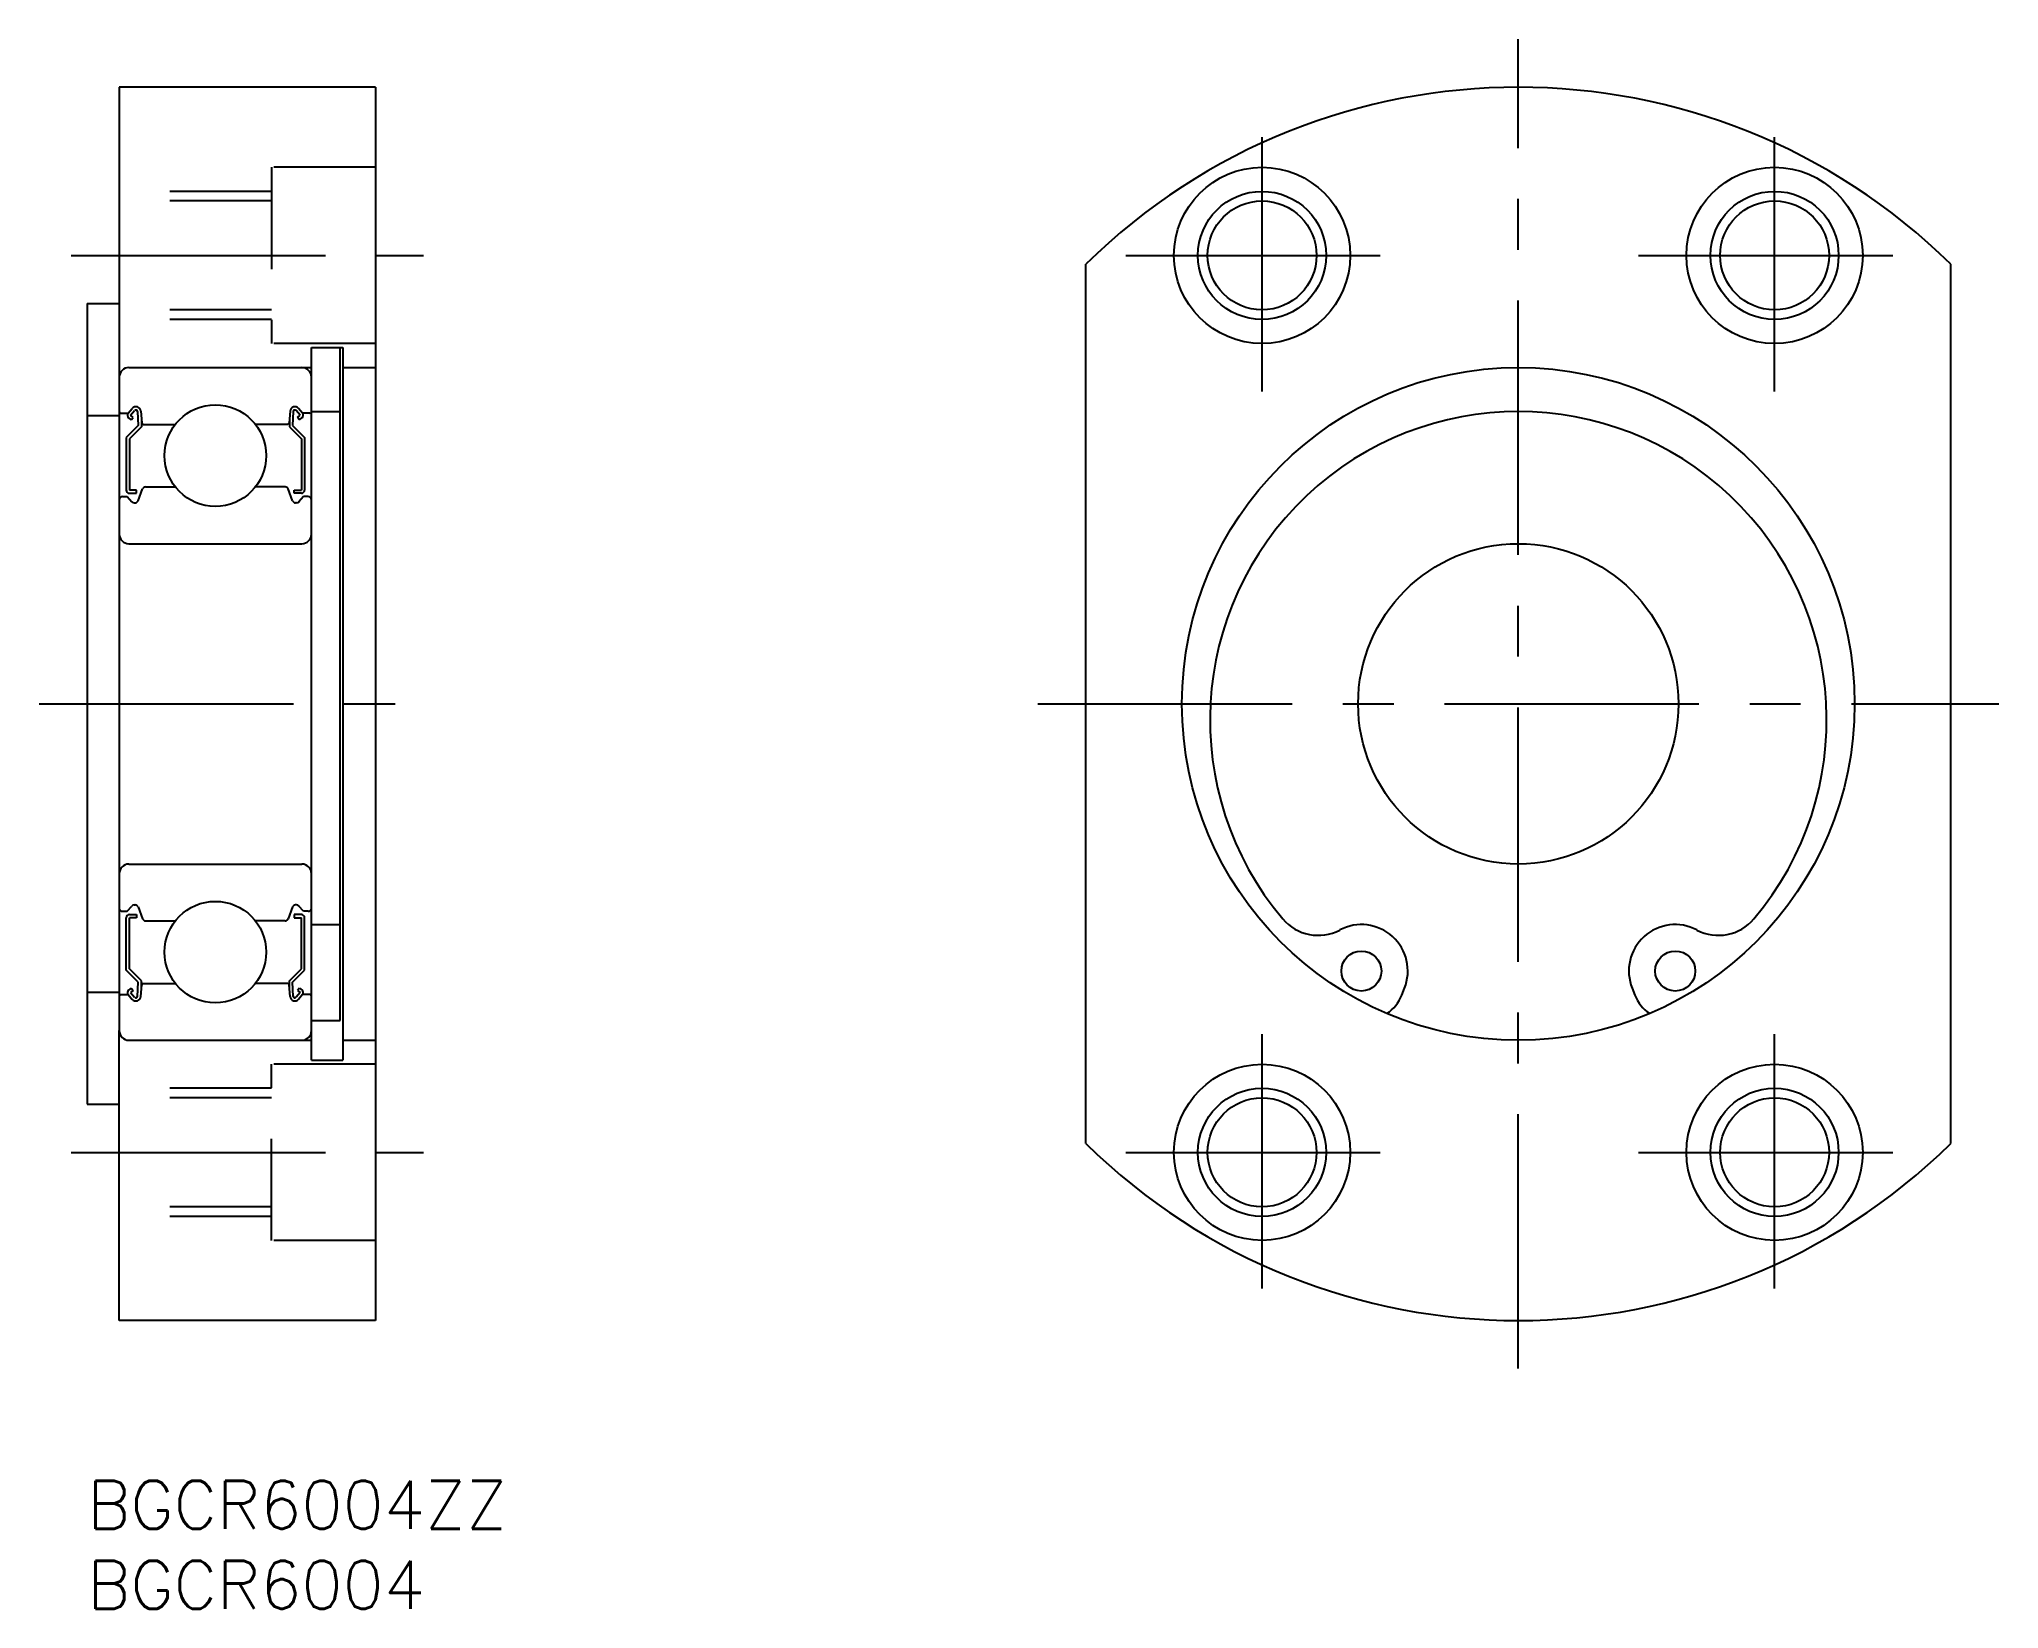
# Model space of a CAD drawing. Extents: x -3 to 119, y -8 to 90.
import ezdxf

# ---------------------------------------------------------------- set-up
doc = ezdxf.new("R2010")
doc.units = 0
doc.header["$LTSCALE"] = 0.5
doc.linetypes.add('CENTER', pattern=[50.8, 31.75, -6.35, 6.35, -6.35])
doc.linetypes.add('DASHED', pattern=[19.05, 12.7, -6.35])
for name, color, linetype in [('MSM_CENTER', 1, 'CENTER'), ('MSM_CONTINUOUS', 7, 'CONTINUOUS'), ('MSM_DASHED', 4, 'DASHED'), ('MSM_NARROW', 5, 'CONTINUOUS'), ('MSM_PART_NUMBER', 7, 'CONTINUOUS')]:
    doc.layers.add(name, color=color, linetype=linetype)
doc.styles.get("Standard").update_dxf_attribs({"font": 'txt.shx', "height": 3, "bigfont": 'bigfont.shx'})

# ---------------------------------------------------------------- blocks, each defined once
blk = doc.blocks.new('*U4')
at = {"layer": 'MSM_PART_NUMBER'}
blk.add_text('BGCR6004ZZ', height=3, dxfattribs=at).set_placement((0, -3))
blk = doc.blocks.new('*U5')
at = {"layer": 'MSM_PART_NUMBER'}
blk.add_text('BGCR6004', height=3, dxfattribs=at).set_placement((0, -8))

msp = doc.modelspace()

# ---------------------------------------------------------------- linework, layer by layer
at = {"layer": 'MSM_CENTER'}
for p, q in [((89.35, 7), (89.35, 90)), ((73.35, 68), (73.35, 85)), ((105.35, 68), (105.35, 85)), ((-1, 76.5), (21, 76.5)), ((64.85, 76.5), (81.85, 76.5)), ((96.85, 76.5), (113.85, 76.5)), ((-3, 48.5), (21, 48.5)), ((59.35, 48.5), (119.35, 48.5)), ((73.35, 12), (73.35, 29)), ((105.35, 12), (105.35, 29)), ((-1, 20.5), (21, 20.5)), ((64.85, 20.5), (81.85, 20.5)), ((96.85, 20.5), (113.85, 20.5))]:
    msp.add_line(p, q, dxfattribs=at)
at = {"layer": 'MSM_CONTINUOUS'}
for p, q in [((2, 87), (2, 73.5)), ((18, 87), (2, 87)), ((14, 87), (14, 87)), ((18, 87), (18, 10)), ((62.35, 21.05), (62.35, 75.95)), ((116.35, 21.05), (116.35, 75.95)), ((0, 73.5), (0, 23.5)), ((0, 73.5), (2, 73.5)), ((14, 26.25), (14, 70.75)), ((14, 70.75, 0.88), (15.95, 70.75, 0.88)), ((15.8, 28.74, 1.25), (15.8, 70.75, 1.25)), ((15.95, 70.75), (15.95, 26.25)), ((2, 68.9), (2, 28.1)), ((2.6, 69.5), (14, 69.5)), ((15.95, 69.5, 0.88), (18, 69.5, 0.88)), ((0, 66.5), (2, 66.5)), ((2.1, 66.65), (2.56, 66.65)), ((2.56, 66.65), (2.81, 66.95)), ((2.74, 66.24), (2.58, 66.37)), ((2.71, 66.52), (2.96, 66.82)), ((2.87, 66.39), (2.71, 66.52)), ((2.74, 66.24), (2.87, 66.39)), ((3.14, 66.76), (3.18, 65.88)), ((3.34, 66.78), (3.4, 66.04)), ((3.38, 66.27), (3.38, 65.8)), ((12.66, 66.78), (12.6, 66.04)), ((12.62, 66.27), (12.62, 65.8)), ((12.86, 66.76), (12.82, 65.88)), ((13.29, 66.52), (13.04, 66.82)), ((13.13, 66.39), (13.29, 66.52)), ((13.26, 66.24), (13.13, 66.39)), ((13.44, 66.65), (13.19, 66.95)), ((13.26, 66.24), (13.42, 66.37)), ((13.9, 66.65), (13.44, 66.65)), ((14, 66.75, 0.88), (15.8, 66.75, 0.88)), ((3.18, 65.88), (2.43, 65.13)), ((2.43, 65.13), (2.43, 61.85)), ((3.38, 65.8), (2.63, 65.05)), ((2.63, 65.05), (2.63, 61.85)), ((3.5, 65.95), (5.49, 65.95)), ((12.5, 65.95), (10.51, 65.95)), ((12.62, 65.8), (13.37, 65.05)), ((12.82, 65.88), (13.57, 65.13)), ((13.37, 65.05), (13.37, 61.85)), ((13.57, 65.13), (13.57, 61.85)), ((2.2, 61.45), (2.5, 61.45)), ((2.5, 61.45), (2.78, 61.12)), ((3.08, 61.85), (2.63, 61.85)), ((2.63, 61.65), (3.08, 61.65)), ((3.08, 61.65), (3.08, 61.85)), ((3.18, 61.18), (3.45, 61.92)), ((3.64, 62.05), (5.49, 62.05)), ((12.36, 62.05), (10.51, 62.05)), ((12.82, 61.18), (12.55, 61.92)), ((12.92, 61.85), (13.37, 61.85)), ((12.92, 61.65), (12.92, 61.85)), ((13.37, 61.65), (12.92, 61.65)), ((13.5, 61.45), (13.22, 61.12)), ((13.8, 61.45), (13.5, 61.45)), ((2.93, 61.05), (2.99, 61.05)), ((13.07, 61.05), (13.01, 61.05)), ((2.6, 58.5), (13.4, 58.5)), ((2.6, 38.5), (13.4, 38.5)), ((2.2, 35.55), (2.5, 35.55)), ((2.5, 35.55), (2.78, 35.88)), ((2.93, 35.95), (2.99, 35.95)), ((3.18, 35.82), (3.45, 35.08)), ((12.82, 35.82), (12.55, 35.08)), ((13.07, 35.95), (13.01, 35.95)), ((13.5, 35.55), (13.22, 35.88)), ((13.8, 35.55), (13.5, 35.55)), ((2.43, 31.87), (2.43, 35.15)), ((2.63, 35.35), (3.08, 35.35)), ((2.63, 31.95), (2.63, 35.15)), ((3.08, 35.15), (2.63, 35.15)), ((3.08, 35.35), (3.08, 35.15)), ((3.64, 34.95), (5.49, 34.95)), ((12.36, 34.95), (10.51, 34.95)), ((12.92, 35.35), (12.92, 35.15)), ((13.37, 35.35), (12.92, 35.35)), ((12.92, 35.15), (13.37, 35.15)), ((13.37, 31.95), (13.37, 35.15)), ((13.57, 31.87), (13.57, 35.15)), ((14, 34.72, 0.88), (15.8, 34.72, 0.88)), ((3.18, 31.12), (2.43, 31.87)), ((3.38, 31.2), (2.63, 31.95)), ((12.62, 31.2), (13.37, 31.95)), ((12.82, 31.12), (13.57, 31.87)), ((2.74, 30.76), (2.58, 30.63)), ((2.87, 30.61), (2.71, 30.48)), ((2.74, 30.76), (2.87, 30.61)), ((3.14, 30.24), (3.18, 31.12)), ((3.34, 30.22), (3.4, 30.96)), ((3.38, 30.73), (3.38, 31.2)), ((3.5, 31.05), (5.49, 31.05)), ((12.5, 31.05), (10.51, 31.05)), ((12.66, 30.22), (12.6, 30.96)), ((12.62, 30.73), (12.62, 31.2)), ((12.86, 30.24), (12.82, 31.12)), ((13.26, 30.76), (13.13, 30.61)), ((13.13, 30.61), (13.29, 30.48)), ((13.26, 30.76), (13.42, 30.63)), ((82.07, 30.31), (82.24, 30.74)), ((96.46, 30.74), (96.63, 30.31)), ((0, 30.5), (2, 30.5)), ((2.1, 30.35), (2.56, 30.35)), ((2.56, 30.35), (2.81, 30.05)), ((2.71, 30.48), (2.96, 30.18)), ((13.29, 30.48), (13.04, 30.18)), ((13.44, 30.35), (13.19, 30.05)), ((13.9, 30.35), (13.44, 30.35)), ((14, 28.74, 0.88), (15.8, 28.74, 0.88)), ((2.6, 27.5), (14, 27.5)), ((15.95, 27.5, 0.88), (18, 27.5, 0.88)), ((14, 26.25, 0.88), (15.95, 26.25, 0.88)), ((0, 23.5), (2, 23.5)), ((2, 10), (2, 23.5)), ((18, 10), (2, 10))]:
    msp.add_line(p, q, dxfattribs=at)
for centre, radius in [((73.35, 76.5), 5.5), ((105.35, 76.5), 5.5), ((73.35, 76.5), 3.4), ((105.35, 76.5), 3.4), ((89.35, 48.5), 21), ((8, 64), 3.17), ((89.35, 48.5), 10), ((8, 33), 3.17), ((79.55, 31.82), 1.25), ((99.15, 31.82), 1.25), ((73.35, 20.5), 5.5), ((105.35, 20.5), 5.5), ((73.35, 20.5), 3.4), ((105.35, 20.5), 3.4)]:
    msp.add_circle(centre, radius, dxfattribs=at)
for centre, radius, start, end in [((89.35, 48.5), 38.5, 45.4687, 134.5313), ((2.6, 68.9), 0.6, 90, 180), ((13.4, 68.9), 0.6, 0, 90), ((2.1, 66.75), 0.1, 180, 270), ((2.71, 66.52), 0.2, 140.002, 230.0826), ((3.04, 66.75), 0.3, 4.9967, 140.002), ((3.04, 66.75), 0.1, 2.8198, 140.0002), ((12.96, 66.75), 0.3, 39.998, 175.0033), ((12.96, 66.75), 0.1, 39.9998, 177.1802), ((13.29, 66.52), 0.2, 309.9174, 39.998), ((13.9, 66.75), 0.1, 270, 0), ((89.35, 47.5), 19.25, 319.8252, 220.1748), ((3.5, 66.05), 0.1, 184.9967, 270), ((12.5, 66.05), 0.1, 270, 355.0033), ((2.2, 61.25), 0.2, 90, 180), ((2.63, 61.85), 0.2, 180, 270), ((2.99, 61.25), 0.2, 270, 339.9914), ((3.64, 61.85), 0.2, 90, 159.9914), ((12.36, 61.85), 0.2, 20.0086, 90), ((13.01, 61.25), 0.2, 200.0086, 270), ((13.37, 61.85), 0.2, 270, 0), ((13.8, 61.25), 0.2, 0, 90), ((2.93, 61.25), 0.2, 219.9945, 270), ((13.07, 61.25), 0.2, 270, 320.0055), ((2.6, 59.1), 0.6, 180, 270), ((13.4, 59.1), 0.6, 270, 0), ((2.6, 37.9), 0.6, 90, 180), ((13.4, 37.9), 0.6, 0, 90), ((2.2, 35.75), 0.2, 180, 270), ((2.93, 35.75), 0.2, 90, 140.0055), ((2.99, 35.75), 0.2, 20.0086, 90), ((13.01, 35.75), 0.2, 90, 159.9914), ((13.07, 35.75), 0.2, 39.9945, 90), ((13.8, 35.75), 0.2, 270, 0), ((2.63, 35.15), 0.2, 90, 180), ((3.64, 35.15), 0.2, 200.0086, 270), ((12.36, 35.15), 0.2, 270, 339.9914), ((13.37, 35.15), 0.2, 0, 90), ((76.86, 36.95), 2.9, 220.1748, 297.6623), ((79.55, 31.82), 2.9, 338.1911, 117.6623), ((99.15, 31.82), 2.9, 62.3377, 201.8089), ((101.84, 36.95), 2.9, 242.3377, 319.8252), ((2.71, 30.48), 0.2, 129.9174, 219.998), ((3.5, 30.95), 0.1, 90, 175.0033), ((12.5, 30.95), 0.1, 4.9967, 90), ((13.29, 30.48), 0.2, 320.002, 50.0826), ((2.1, 30.25), 0.1, 90, 180), ((3.04, 30.25), 0.3, 219.998, 355.0033), ((3.04, 30.25), 0.1, 219.9998, 357.1802), ((12.96, 30.25), 0.3, 184.9967, 320.002), ((12.96, 30.25), 0.1, 182.8198, 320.0002), ((13.9, 30.25), 0.1, 0, 90), ((79.75, 31.24), 2.5, 304.0128, 338.1911), ((98.95, 31.24), 2.5, 201.8089, 235.9872), ((2.6, 28.1), 0.6, 180, 270), ((13.4, 28.1), 0.6, 270, 0), ((89.35, 48.5), 38.5, 225.4687, 314.5313)]:
    msp.add_arc(centre, radius, start, end, dxfattribs=at)
at = {"layer": 'MSM_DASHED'}
for p, q in [((11.5, 82), (11.5, 71)), ((18, 82), (11.5, 82)), ((11.5, 80.5), (2, 80.5)), ((11.5, 79.9), (2, 79.9)), ((2, 73.5), (2, 68.9)), ((11.5, 73.1), (2, 73.1)), ((11.5, 72.5), (2, 72.5)), ((18, 71), (11.5, 71)), ((2, 23.5), (2, 28.1)), ((11.5, 15), (11.5, 26)), ((18, 26), (11.5, 26)), ((11.5, 24.5), (2, 24.5)), ((11.5, 23.9), (2, 23.9)), ((11.5, 17.1), (2, 17.1)), ((11.5, 16.5), (2, 16.5)), ((18, 15), (11.5, 15))]:
    msp.add_line(p, q, dxfattribs=at)
at = {"layer": 'MSM_NARROW'}
for centre in [(73.35, 76.5), (105.35, 76.5), (73.35, 20.5), (105.35, 20.5)]:
    msp.add_circle(centre, 4, dxfattribs=at)

# ---------------------------------------------------------------- block references
at = {"layer": 'MSM_CONTINUOUS'}
for name in ['*U4', '*U5']:
    msp.add_blockref(name, (0, 0), dxfattribs=at)

doc.saveas('drawing.dxf')
